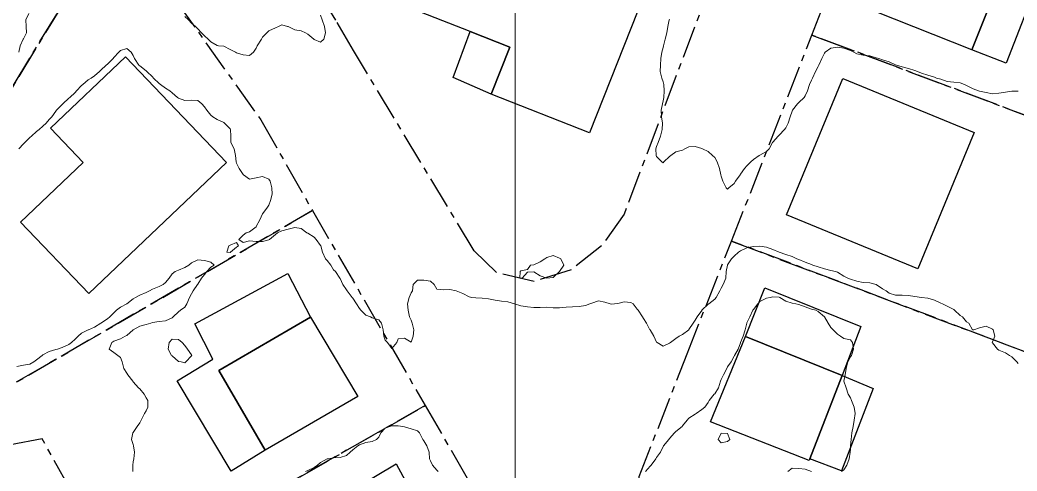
# Model space of a CAD drawing. Header units: centimetres. Extents: x 0 to 642158, y -847 to 649707.
# Drawn here: x 617728.5 to 617805.7, y 621122.8 to 621157.8 of the extents above; entities that cross this region are included whole.
import ezdxf

# ---------------------------------------------------------------- set-up
doc = ezdxf.new("R2010")
doc.units = ezdxf.units.CM
doc.header["$MEASUREMENT"] = 0
doc.linetypes.add('CENTERX2', pattern=[4, 2.5, -0.5, 0.5, -0.5])
doc.layers.add('MEV_grille', color=254, linetype='Continuous', lineweight=9)
doc.layers.add('WAL_topographie 0.5', color=253, linetype='Continuous', lineweight=20)
doc.layers.add('SPW_batiments', color=7, linetype='Continuous')
doc.layers.add('SPW_parcellaire cadastral', color=7, linetype='CENTERX2', lineweight=25, true_color=0xff0542)

# ---------------------------------------------------------------- blocks, each defined once
blk = doc.blocks.new('*U112')
at = {"layer": 'MEV_grille', "transparency": 33554687}
blk.add_lwpolyline([(0, 1825.476), (0, -1825.476)], dxfattribs=at)
blk = doc.blocks.new('*U113')
at = {"layer": 'MEV_grille', "color": 0, "linetype": 'ByBlock', "lineweight": -2, "transparency": 16777216}
blk.add_blockref('*U112', (2400, 0), dxfattribs=at)

msp = doc.modelspace()

# ---------------------------------------------------------------- linework, layer by layer
at = {"layer": 'SPW_batiments'}
for points in [[(617806.147, 621165.767), (617804.898, 621162.051), (617807.364, 621160.985), (617804.799, 621154.401), (617802.147, 621155.438), (617804.764, 621161.967), (617797.373, 621164.942), (617798.713, 621168.867), (617806.147, 621165.767)], [(617776.831, 621159.848), (617772.566, 621148.998), (617764.95, 621151.997), (617766.399, 621155.647), (617763.334, 621156.85), (617757.915, 621158.979), (617760.731, 621166.162), (617776.831, 621159.848)], [(617804.764, 621161.967), (617802.147, 621155.438), (617794.664, 621158.4), (617797.373, 621164.942), (617804.764, 621161.967)], [(617766.399, 621155.647), (617764.95, 621151.997), (617762.015, 621153.279), (617763.334, 621156.85), (617766.399, 621155.647)], [(617744.466, 621146.694), (617733.818, 621136.543), (617728.517, 621142.093), (617733.366, 621146.709), (617730.85, 621149.359), (617736.649, 621154.893), (617744.466, 621146.694)], [(617797.971, 621138.471), (617787.817, 621142.661), (617792.169, 621153.207), (617802.322, 621149.018), (617797.971, 621138.471)], [(617750.973, 621134.728), (617743.868, 621130.577), (617747.469, 621124.411), (617744.819, 621122.795), (617740.652, 621129.777), (617743.418, 621131.477), (617742.018, 621134.21), (617749.217, 621138.095), (617750.973, 621134.728)], [(617793.567, 621134), (617792.109, 621130.203), (617784.634, 621133.222), (617786.134, 621136.982), (617793.567, 621134)], [(617754.618, 621128.579), (617747.469, 621124.411), (617743.868, 621130.577), (617750.973, 621134.728), (617754.618, 621128.579)], [(617792.109, 621130.203), (617789.611, 621123.747), (617789.553, 621123.6), (617781.935, 621126.615), (617784.634, 621133.222), (617792.109, 621130.203)], [(617794.518, 621129.2), (617792.053, 621122.816), (617789.611, 621123.747), (617792.109, 621130.203), (617794.518, 621129.2)], [(617759.46, 621119.931), (617752.486, 621115.938), (617750.803, 621119.295), (617757.603, 621123.346), (617759.46, 621119.931)]]:
    msp.add_lwpolyline(points, dxfattribs=at)
at = {"layer": 'SPW_parcellaire cadastral'}
for points in [[(617749.395, 621173.207), (617782.102, 621160.922), (617775.233, 621142.697), (617773.485, 621140.235), (617771.134, 621138.387), (617768.276, 621137.476), (617765.359, 621138.178), (617763.637, 621139.864), (617754.283, 621155.383), (617752.934, 621157.745), (617751.388, 621160.215), (617744.167, 621170.618), (617749.395, 621173.207)], [(617789.77, 621156.576), (617795.995, 621172.535), (617823.704, 621162.124), (617821.552, 621154.15), (617819.06, 621145.562), (617789.77, 621156.576)], [(617723.481, 621148.527), (617728.719, 621162.878), (617733.164, 621165.195), (617735.92, 621165.757), (617719.631, 621138.983), (617716.839, 621144.166), (617723.481, 621148.527)], [(617719.631, 621138.983), (617735.92, 621165.757), (617747.112, 621150.018), (617751.117, 621142.977), (617725.689, 621128.22), (617719.631, 621138.983)], [(617783.559, 621140.612), (617789.77, 621156.576), (617819.06, 621145.562), (617814.302, 621129.008), (617783.559, 621140.612)], [(617736.247, 621114.446), (617730.203, 621125.284), (617727.662, 621124.82), (617725.689, 621128.22), (617751.117, 621142.977), (617759.847, 621127.865), (617736.247, 621114.446)], [(617783.559, 621140.612), (617814.302, 621129.008), (617812.477, 621122.791), (617776.404, 621118.923), (617776.409, 621122.378), (617780.11, 621131.865), (617783.559, 621140.612)], [(617736.247, 621114.446), (617759.847, 621127.865), (617768.537, 621112.847), (617744.567, 621099.429), (617736.247, 621114.446)]]:
    msp.add_lwpolyline(points, dxfattribs=at)
at = {"layer": 'WAL_topographie 0.5'}
for points in [[(617728.392, 621155.25), (617728.49, 621155.75), (617728.735, 621156.25), (617728.75, 621156.287), (617728.977, 621156.75), (617728.956, 621157.25), (617728.937, 621157.75), (617729.178, 621158.25)], [(617741.25, 621158.014), (617741.512, 621157.75), (617741.75, 621157.51), (617742.075, 621157.25), (617742.25, 621157.054), (617742.531, 621156.75), (617742.75, 621156.526), (617743.037, 621156.25), (617743.25, 621156.047), (617743.75, 621155.76), (617743.85, 621155.75), (617744.25, 621155.712), (617744.75, 621155.463), (617745.167, 621155.25), (617745.25, 621155.205), (617745.75, 621155.055), (617746.25, 621154.991), (617746.562, 621155.25), (617746.75, 621155.55), (617746.833, 621155.75), (617747.179, 621156.25), (617747.25, 621156.417), (617747.583, 621156.75), (617747.75, 621156.897), (617748.25, 621157.135), (617748.5, 621157.25), (617748.75, 621157.375), (617749.179, 621157.25), (617749.25, 621157.23), (617749.75, 621156.994), (617750.25, 621156.913), (617750.591, 621156.75), (617750.75, 621156.658), (617751.22, 621156.25), (617751.25, 621156.227), (617751.75, 621156.015), (617751.992, 621156.25), (617752.118, 621156.75), (617752.051, 621157.25), (617751.882, 621157.75), (617751.75, 621158.125)], [(617778.75, 621157.821), (617778.726, 621157.75), (617778.624, 621157.25), (617778.558, 621156.75), (617778.428, 621156.25), (617778.286, 621155.75), (617778.25, 621155.607), (617778.159, 621155.25), (617778.083, 621154.75), (617778.048, 621154.25), (617778.027, 621153.75), (617778.155, 621153.25), (617778.25, 621152.946), (617778.306, 621152.75), (617778.343, 621152.25), (617778.302, 621151.75), (617778.25, 621151.487), (617778.209, 621151.25), (617778.115, 621150.75), (617778.142, 621150.25), (617778.223, 621149.75), (617778.178, 621149.25), (617778.056, 621148.75), (617777.884, 621148.25), (617777.75, 621147.944), (617777.702, 621147.75), (617777.722, 621147.25), (617777.75, 621147.17), (617778.17, 621146.75), (617778.25, 621146.687), (617778.304, 621146.75), (617778.75, 621147.173), (617778.857, 621147.25), (617779.25, 621147.525), (617779.75, 621147.664), (617779.95, 621147.75), (617780.25, 621147.93), (617780.75, 621147.95), (617781.25, 621147.779), (617781.313, 621147.75), (617781.75, 621147.544), (617782.083, 621147.25), (617782.25, 621147.083), (617782.439, 621146.75), (617782.627, 621146.25), (617782.723, 621145.75), (617782.75, 621145.65), (617782.886, 621145.25), (617783.146, 621144.75), (617783.25, 621144.625), (617783.341, 621144.75), (617783.75, 621145.064), (617783.86, 621145.25), (617784.222, 621145.75), (617784.25, 621145.787), (617784.561, 621146.25), (617784.75, 621146.433), (617785.049, 621146.75), (617785.25, 621146.928), (617785.704, 621147.25), (617785.75, 621147.277), (617786.25, 621147.555), (617786.463, 621147.75), (617786.713, 621148.25), (617786.75, 621148.292), (617787.168, 621148.75), (617787.25, 621148.818), (617787.653, 621149.25), (617787.75, 621149.395), (617787.931, 621149.75), (617788.079, 621150.25), (617788.25, 621150.681), (617788.278, 621150.75), (617788.669, 621151.25), (617788.75, 621151.353), (617789.176, 621151.75), (617789.25, 621151.882), (617789.424, 621152.25), (617789.6, 621152.75), (617789.75, 621153.08), (617789.827, 621153.25), (617790.05, 621153.75), (617790.25, 621154.141), (617790.298, 621154.25), (617790.538, 621154.75), (617790.75, 621155.181), (617790.801, 621155.25), (617791.25, 621155.563), (617791.75, 621155.63), (617792.25, 621155.575), (617792.75, 621155.39), (617793.006, 621155.25), (617793.25, 621155.127), (617793.75, 621155.017), (617794.25, 621154.958), (617794.75, 621154.811), (617794.942, 621154.75), (617795.25, 621154.667), (617795.75, 621154.508), (617796.25, 621154.279), (617796.324, 621154.25), (617796.75, 621154.109), (617797.25, 621153.986), (617797.75, 621153.82), (617797.936, 621153.75), (617798.25, 621153.638), (617798.75, 621153.469), (617799.25, 621153.307), (617799.406, 621153.25), (617799.75, 621153.152), (617800.25, 621152.976), (617800.75, 621152.923), (617801.25, 621152.879), (617801.579, 621152.75), (617801.75, 621152.676), (617802.25, 621152.4), (617802.67, 621152.25), (617802.75, 621152.233), (617803.25, 621152.129), (617803.75, 621152.032), (617804.25, 621152.081), (617804.75, 621152.152), (617805.25, 621152.227), (617805.75, 621152.236)], [(617728.396, 621147.75), (617728.75, 621148.142), (617728.863, 621148.25), (617729.25, 621148.629), (617729.374, 621148.75), (617729.75, 621149.101), (617729.954, 621149.25), (617730.25, 621149.512), (617730.509, 621149.75), (617730.75, 621150.025), (617730.941, 621150.25), (617731.25, 621150.681), (617731.31, 621150.75), (617731.75, 621151.204), (617731.8, 621151.25), (617732.25, 621151.679), (617732.328, 621151.75), (617732.75, 621152.133), (617732.857, 621152.25), (617733.25, 621152.66), (617733.334, 621152.75), (617733.75, 621153.097), (617733.995, 621153.25), (617734.25, 621153.419), (617734.646, 621153.75), (617734.75, 621153.851), (617735.16, 621154.25), (617735.25, 621154.331), (617735.681, 621154.75), (617735.75, 621154.841), (617736.138, 621155.25), (617736.25, 621155.37), (617736.75, 621155.544), (617737.088, 621155.25), (617737.25, 621154.99), (617737.333, 621154.75), (617737.693, 621154.25), (617737.75, 621154.188), (617738.25, 621153.804), (617738.31, 621153.75), (617738.75, 621153.34), (617738.826, 621153.25), (617739.25, 621152.826), (617739.357, 621152.75), (617739.75, 621152.474), (617740.075, 621152.25), (617740.25, 621152.11), (617740.665, 621151.75), (617740.75, 621151.695), (617741.25, 621151.503), (617741.75, 621151.523), (617742.25, 621151.515), (617742.566, 621151.25), (617742.75, 621151.027), (617742.947, 621150.75), (617743.25, 621150.38), (617743.413, 621150.25), (617743.75, 621150.03), (617744.25, 621149.798), (617744.317, 621149.75), (617744.75, 621149.3), (617744.78, 621149.25), (617744.81, 621148.75), (617744.789, 621148.25), (617745.064, 621147.75), (617745.165, 621147.25), (617745.212, 621146.75), (617745.25, 621146.641), (617745.438, 621146.25), (617745.75, 621145.781), (617745.792, 621145.75), (617746.25, 621145.406), (617746.75, 621145.508), (617747.25, 621145.612), (617747.75, 621145.41), (617747.832, 621145.25), (617747.966, 621144.75), (617747.993, 621144.25), (617747.861, 621143.75), (617747.75, 621143.4), (617747.65, 621143.25), (617747.271, 621142.75), (617747.25, 621142.724), (617747.036, 621142.25), (617746.762, 621141.75), (617746.75, 621141.731), (617746.25, 621141.333), (617746, 621141.25), (617745.75, 621141.083), (617745.417, 621140.75), (617745.75, 621140.512), (617746.25, 621140.628), (617746.75, 621140.586), (617747.25, 621140.591), (617747.75, 621140.724), (617747.792, 621140.75), (617748.25, 621141.125), (617748.412, 621141.25), (617748.75, 621141.408), (617749.25, 621141.538), (617749.75, 621141.659), (617750.25, 621141.583), (617750.683, 621141.25), (617750.75, 621141.219), (617751.25, 621140.927), (617751.407, 621140.75), (617751.75, 621140.266), (617751.758, 621140.25), (617751.888, 621139.75), (617752.131, 621139.25), (617752.25, 621139.103), (617752.536, 621138.75), (617752.75, 621138.39), (617752.893, 621138.25), (617753.23, 621137.75), (617753.25, 621137.721), (617753.472, 621137.25), (617753.75, 621136.833), (617753.797, 621136.75), (617754.201, 621136.25), (617754.25, 621136.19), (617754.523, 621135.75), (617754.75, 621135.395), (617754.866, 621135.25), (617755.25, 621134.883), (617755.614, 621134.75), (617755.75, 621134.68), (617756.25, 621134.519), (617756.462, 621134.25), (617756.6, 621133.75), (617756.635, 621133.25), (617756.75, 621132.929), (617756.917, 621132.75), (617757.25, 621132.296), (617757.65, 621132.75), (617757.75, 621133.028), (617758.25, 621133.103), (617758.75, 621132.792), (617758.922, 621133.25), (617758.952, 621133.75), (617758.832, 621134.25), (617758.75, 621134.485), (617758.631, 621134.75), (617758.519, 621135.25), (617758.472, 621135.75), (617758.612, 621136.25), (617758.75, 621136.613), (617758.865, 621136.75), (617758.917, 621137.25), (617759.25, 621137.583), (617759.75, 621137.583), (617760.25, 621137.5), (617760.528, 621137.25), (617760.75, 621136.887), (617761.25, 621136.829), (617761.75, 621136.857), (617762.25, 621136.75), (617762.25, 621136.75), (617762.75, 621136.56), (617763.25, 621136.301), (617763.459, 621136.25), (617763.75, 621136.206), (617764.25, 621136.18), (617764.75, 621136.136), (617765.25, 621136.034), (617765.75, 621135.949), (617766.25, 621135.905), (617766.75, 621135.75), (617766.75, 621135.75), (617767.25, 621135.609), (617767.75, 621135.528), (617768.25, 621135.474), (617768.75, 621135.477), (617769.25, 621135.488), (617769.75, 621135.453), (617770.25, 621135.45), (617770.75, 621135.485), (617771.25, 621135.524), (617771.75, 621135.555), (617772.25, 621135.618), (617772.596, 621135.75), (617772.75, 621135.811), (617773.25, 621135.973), (617773.75, 621135.885), (617774.156, 621135.75), (617774.25, 621135.721), (617774.5, 621135.75), (617774.75, 621135.788), (617775.25, 621135.91), (617775.75, 621135.854), (617775.94, 621135.75), (617776.25, 621135.341), (617776.315, 621135.25), (617776.662, 621134.75), (617776.75, 621134.619), (617776.968, 621134.25), (617777.24, 621133.75), (617777.25, 621133.736), (617777.552, 621133.25), (617777.75, 621132.79), (617777.786, 621132.75), (617778.25, 621132.473), (617778.75, 621132.693), (617778.826, 621132.75), (617779.25, 621133.076), (617779.509, 621133.25), (617779.75, 621133.373), (617780.239, 621133.75), (617780.25, 621133.759), (617780.574, 621134.25), (617780.75, 621134.484), (617780.885, 621134.75), (617781.25, 621135.229), (617781.266, 621135.25), (617781.75, 621135.719), (617781.795, 621135.75), (617782.25, 621136.125), (617782.369, 621136.25), (617782.641, 621136.75), (617782.75, 621136.976), (617782.895, 621137.25), (617783.1, 621137.75), (617783.138, 621138.25), (617783.237, 621138.75), (617783.25, 621138.77), (617783.557, 621139.25), (617783.75, 621139.448), (617784.08, 621139.75), (617784.25, 621139.859), (617784.75, 621140.084), (617785.25, 621140.202), (617785.75, 621140.219), (617786.25, 621140.136), (617786.75, 621139.973), (617787.243, 621139.75), (617787.25, 621139.747), (617787.75, 621139.572), (617788.25, 621139.413), (617788.619, 621139.25), (617788.75, 621139.198), (617789.25, 621138.98), (617789.75, 621138.789), (617789.858, 621138.75), (617790.25, 621138.629), (617790.75, 621138.464), (617791.25, 621138.34), (617791.607, 621138.25), (617791.75, 621138.206), (617792.25, 621137.903), (617792.542, 621137.75), (617792.75, 621137.668), (617793.25, 621137.498), (617793.75, 621137.401), (617794.25, 621137.39), (617794.75, 621137.25), (617794.75, 621137.25), (617795.25, 621136.914), (617795.519, 621136.75), (617795.75, 621136.59), (617796.25, 621136.432), (617796.75, 621136.421), (617797.25, 621136.404), (617797.75, 621136.317), (617798.25, 621136.25), (617798.25, 621136.25), (617798.75, 621136.193), (617799.25, 621136.041), (617799.75, 621135.81), (617799.885, 621135.75), (617800.25, 621135.574), (617800.75, 621135.304), (617800.821, 621135.25), (617801.25, 621134.846), (617801.417, 621134.75), (617801.75, 621134.365), (617801.908, 621134.25), (617802.194, 621133.75), (617802.25, 621133.729), (617802.306, 621133.75), (617802.75, 621133.893), (617803.25, 621134.024), (617803.75, 621133.8), (617803.814, 621133.75), (617803.934, 621133.25), (617803.75, 621132.812), (617803.727, 621132.75), (617803.75, 621132.731), (617804.144, 621132.25), (617804.25, 621132.172), (617804.75, 621131.943), (617805.077, 621131.75), (617805.25, 621131.64), (617805.64, 621131.25), (617805.75, 621131.132)], [(617744.75, 621139.729), (617744.775, 621139.75), (617745.25, 621140.146), (617745.406, 621140.25), (617745.25, 621140.5), (617744.75, 621140.294), (617744.65, 621140.25), (617744.5, 621139.75), (617744.75, 621139.729)], [(617737.21, 621122.75), (617737.219, 621123.25), (617737.25, 621123.5), (617737.294, 621123.75), (617737.352, 621124.25), (617737.276, 621124.75), (617737.25, 621124.861), (617737.115, 621125.25), (617737.213, 621125.75), (617737.25, 621125.779), (617737.541, 621126.25), (617737.75, 621126.524), (617737.849, 621126.75), (617738.125, 621127.25), (617738.25, 621127.471), (617738.368, 621127.75), (617738.366, 621128.25), (617738.25, 621128.48), (617738.081, 621128.75), (617737.75, 621129.171), (617737.654, 621129.25), (617737.25, 621129.707), (617737.211, 621129.75), (617736.831, 621130.25), (617736.75, 621130.385), (617736.526, 621130.75), (617736.39, 621131.25), (617736.25, 621131.603), (617736.042, 621131.75), (617735.75, 621131.991), (617735.375, 621132.25), (617735.602, 621132.75), (617735.75, 621132.864), (617736.25, 621133.047), (617736.632, 621133.25), (617736.75, 621133.299), (617737.25, 621133.75), (617737.25, 621133.75), (617737.75, 621134.023), (617738.25, 621134.162), (617738.607, 621134.25), (617738.75, 621134.293), (617739.25, 621134.375), (617739.75, 621134.435), (617740.25, 621134.678), (617740.344, 621134.75), (617740.75, 621135.132), (617740.904, 621135.25), (617741.25, 621135.487), (617741.406, 621135.75), (617741.613, 621136.25), (617741.75, 621136.525), (617741.879, 621136.75), (617742.233, 621137.25), (617742.25, 621137.27), (617742.543, 621137.75), (617742.75, 621138.024), (617742.956, 621138.25), (617743.25, 621138.595), (617743.515, 621138.75), (617743.25, 621138.975), (617742.75, 621139.121), (617742.25, 621139.164), (617741.75, 621138.942), (617741.542, 621138.75), (617741.25, 621138.571), (617740.75, 621138.37), (617740.488, 621138.25), (617740.25, 621138.065), (617740.038, 621137.75), (617739.75, 621137.401), (617739.565, 621137.25), (617739.25, 621137.103), (617738.75, 621136.882), (617738.517, 621136.75), (617738.25, 621136.619), (617737.75, 621136.419), (617737.432, 621136.25), (617737.25, 621136.145), (617736.75, 621135.75), (617736.75, 621135.75), (617736.25, 621135.492), (617735.942, 621135.25), (617735.75, 621135.042), (617735.446, 621134.75), (617735.25, 621134.586), (617734.75, 621134.266), (617734.727, 621134.25), (617734.25, 621133.957), (617733.782, 621133.75), (617733.75, 621133.737), (617733.25, 621133.485), (617732.983, 621133.25), (617732.75, 621133.013), (617732.478, 621132.75), (617732.25, 621132.59), (617731.75, 621132.37), (617731.383, 621132.25), (617731.25, 621132.21), (617730.75, 621132.062), (617730.25, 621131.788), (617730.21, 621131.75), (617729.75, 621131.402), (617729.545, 621131.25), (617729.25, 621131.077), (617728.75, 621130.998), (617728.25, 621130.906)], [(617769.25, 621137.75), (617769.25, 621137.75), (617769.25, 621137.75), (617768.75, 621137.921), (617768.25, 621138.224), (617767.75, 621138.194), (617767.35, 621137.75), (617767.25, 621137.704), (617767.159, 621137.75), (617767.197, 621138.25), (617767.25, 621138.317), (617767.75, 621138.417), (617768, 621138.75), (617768.25, 621138.781), (617768.75, 621139.006), (617769.107, 621139.25), (617769.25, 621139.355), (617769.75, 621139.5), (617770.25, 621139.3), (617770.329, 621139.25), (617770.583, 621138.75), (617770.25, 621138.25), (617770.25, 621138.25), (617769.75, 621137.804), (617769.25, 621137.75)], [(617776.896, 621122.75), (617777.25, 621123.168), (617777.331, 621123.25), (617777.7, 621123.75), (617777.75, 621123.833), (617778.063, 621124.25), (617778.25, 621124.7), (617778.279, 621124.75), (617778.697, 621125.25), (617778.75, 621125.329), (617779.14, 621125.75), (617779.25, 621125.86), (617779.721, 621126.25), (617779.75, 621126.287), (617780.118, 621126.75), (617780.25, 621126.895), (617780.75, 621127.206), (617780.81, 621127.25), (617781.25, 621127.564), (617781.474, 621127.75), (617781.75, 621128.114), (617781.811, 621128.25), (617782.22, 621128.75), (617782.25, 621128.771), (617782.546, 621129.25), (617782.691, 621129.75), (617782.75, 621129.893), (617782.937, 621130.25), (617783.188, 621130.75), (617783.25, 621130.867), (617783.515, 621131.25), (617783.75, 621131.707), (617783.781, 621131.75), (617784.063, 621132.25), (617784.25, 621132.731), (617784.259, 621132.75), (617784.458, 621133.25), (617784.601, 621133.75), (617784.741, 621134.25), (617784.75, 621134.274), (617784.963, 621134.75), (617785.209, 621135.25), (617785.25, 621135.321), (617785.579, 621135.75), (617785.75, 621135.932), (617786.25, 621136.184), (617786.55, 621136.25), (617786.75, 621136.286), (617787.25, 621136.262), (617787.279, 621136.25), (617787.75, 621135.969), (617788.25, 621135.799), (617788.517, 621135.75), (617788.75, 621135.688), (617789.25, 621135.51), (617789.75, 621135.351), (617790.073, 621135.25), (617790.25, 621135.158), (617790.75, 621134.75), (617790.75, 621134.75), (617791.035, 621134.25), (617791.25, 621133.929), (617791.429, 621133.75), (617791.75, 621133.393), (617791.988, 621133.25), (617792.25, 621133.067), (617792.75, 621132.956), (617792.917, 621132.75), (617792.987, 621132.25), (617792.833, 621131.75), (617792.75, 621131.653), (617792.549, 621131.25), (617792.427, 621130.75), (617792.35, 621130.25), (617792.25, 621129.75), (617792.417, 621129.25), (617792.571, 621128.75), (617792.75, 621128.472), (617792.841, 621128.25), (617793.036, 621127.75), (617793.119, 621127.25), (617793.053, 621126.75), (617792.962, 621126.25), (617792.874, 621125.75), (617792.804, 621125.25), (617792.756, 621124.75), (617792.75, 621124.5), (617792.743, 621124.25), (617792.648, 621123.75), (617792.471, 621123.25), (617792.25, 621122.891), (617792.07, 621122.75)], [(617741.25, 621131.187), (617741.313, 621131.25), (617741.75, 621131.727), (617741.778, 621131.75), (617741.75, 621131.788), (617741.434, 621132.25), (617741.25, 621132.519), (617741.036, 621132.75), (617740.75, 621133), (617740.25, 621133.012), (617740.038, 621132.75), (617739.947, 621132.25), (617740.217, 621131.75), (617740.25, 621131.714), (617740.75, 621131.294), (617740.95, 621131.25), (617741.25, 621131.187)], [(617750.583, 621122.75), (617750.75, 621122.847), (617751.25, 621123.07), (617751.503, 621123.25), (617751.75, 621123.448), (617752.25, 621123.734), (617752.355, 621123.75), (617752.75, 621123.811), (617753.25, 621123.834), (617753.75, 621124.006), (617754.034, 621124.25), (617754.25, 621124.451), (617754.641, 621124.75), (617754.75, 621124.82), (617755.25, 621125.003), (617755.75, 621125.081), (617756.067, 621125.25), (617756.25, 621125.433), (617756.412, 621125.75), (617756.75, 621126.125), (617757.11, 621126.25), (617757.25, 621126.29), (617757.75, 621126.307), (617758.107, 621126.25), (617758.25, 621126.227), (617758.75, 621126.079), (617759.25, 621125.904), (617759.402, 621125.75), (617759.672, 621125.25), (617759.75, 621125.133), (617759.963, 621124.75), (617760.147, 621124.25), (617760.181, 621123.75), (617760.25, 621123.58), (617760.417, 621123.25), (617760.75, 621122.868), (617760.842, 621122.75)], [(617783.25, 621125.093), (617783.427, 621125.25), (617783.25, 621125.708), (617782.75, 621125.727), (617782.517, 621125.25), (617782.75, 621124.994), (617783.25, 621125.093)], [(617789.75, 621122.766), (617789.25, 621122.945), (617788.75, 621123), (617788.25, 621123.009), (617787.917, 621122.75)]]:
    msp.add_lwpolyline(points, dxfattribs=at)

# ---------------------------------------------------------------- block references
at = {"layer": 'MEV_grille', "transparency": 33554687}
msp.add_blockref('*U113', (615366.814, 620593.644), dxfattribs=at)

doc.saveas('drawing.dxf')
